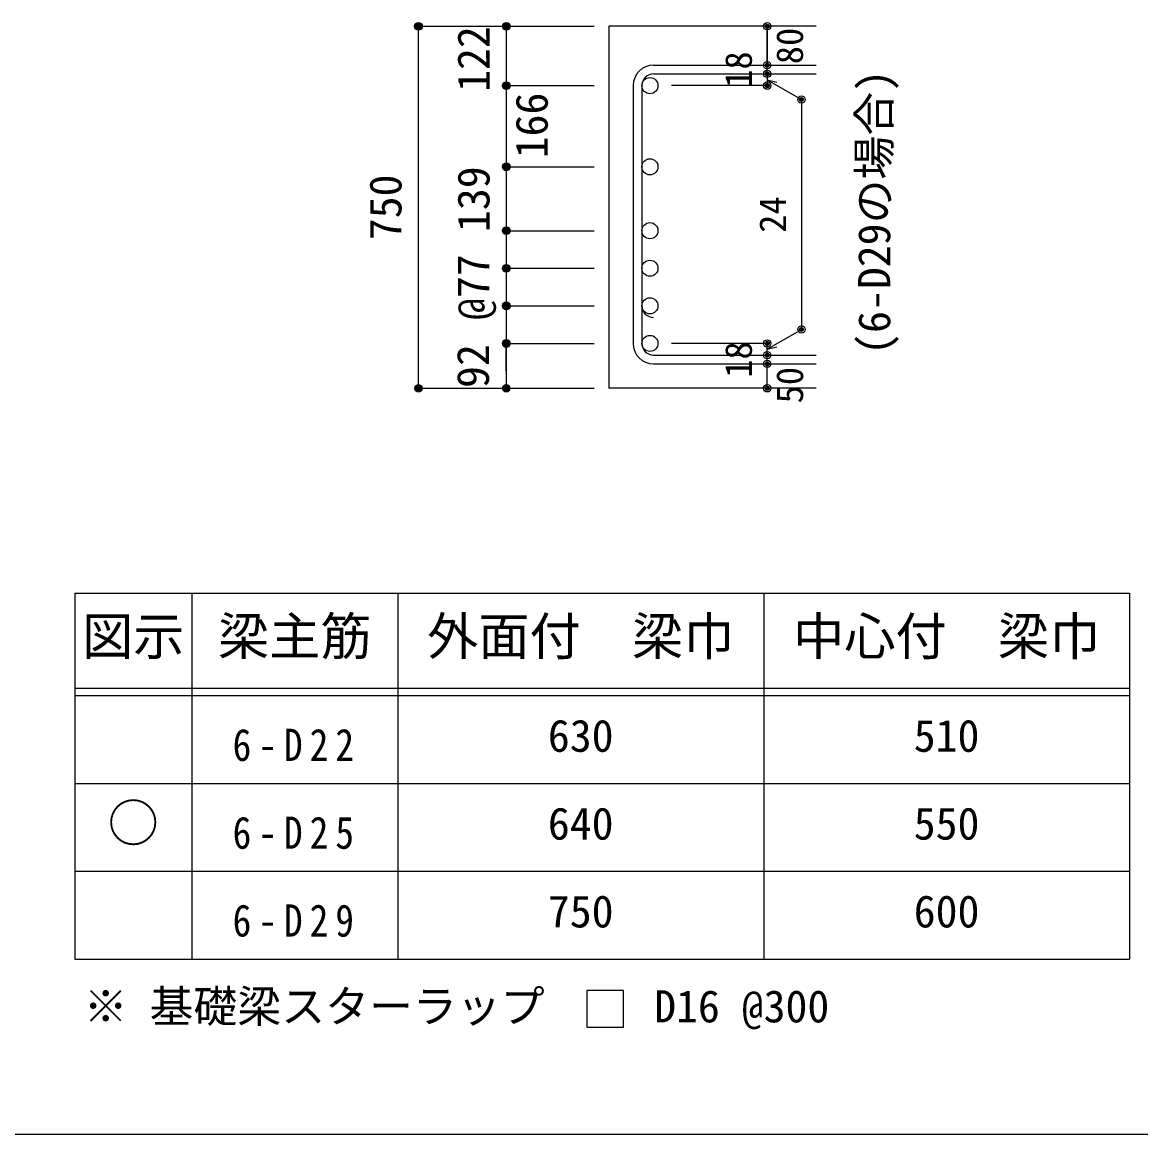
# Model space of a CAD drawing. Units: millimetres at full size, sheet at 1:30, with parts at other scales. Extents: x -5973 to 5955, y -4195 to 4201.
# Drawn here: x 1340 to 3633, y 3 to 2283 of the extents above; entities that cross this region are included whole.
import ezdxf
from ezdxf.enums import TextEntityAlignment as Align

# ---------------------------------------------------------------- set-up
doc = ezdxf.new("R2010")
doc.units = ezdxf.units.MM
doc.header["$LTSCALE"] = 30
doc.header["$PDMODE"] = 32
doc.header["$PDSIZE"] = 15
for name, color, linetype in [('0-1_躯体線', 2, 'Continuous'), ('0-5_基礎梁筋', 7, 'Continuous'), ('0-6_スタラップ筋', 7, 'Continuous'), ('0-7_文字', 4, 'Continuous'), ('0-D_寸法', 4, 'Continuous'), ('6-7_文字', 7, 'Continuous'), ('6-E_枠', 7, 'Continuous'), ('F-0_枠', 6, 'Continuous')]:
    doc.layers.add(name, color=color, linetype=linetype)
doc.styles.add('ＭＳ ゴシック', font='')
doc.styles.get('ＭＳ ゴシック').set_extended_font_data('MS Gothic')

msp = doc.modelspace()

# ---------------------------------------------------------------- linework, layer by layer
at = {"layer": '0-1_躯体線'}
for p, q in [((2967.44, 2274.59), (2542.44, 2274.59)), ((2542.44, 2274.59), (2542.44, 1532.59)), ((2967.44, 1532.59), (2542.44, 1532.59))]:
    msp.add_line(p, q, dxfattribs=at)
at = {"layer": '0-5_基礎梁筋', "color": 3}
for centre in [(2626.94, 2152.89), (2626.94, 1986.59), (2626.94, 1855.59), (2626.94, 1778.59), (2626.94, 1701.59), (2626.94, 1624.59)]:
    msp.add_circle(centre, 16.5, dxfattribs=at)
at = {"layer": '0-6_スタラップ筋'}
for p, q in [((2634.44, 2194.89), (2967.44, 2194.89)), ((2634.44, 2176.89), (2967.44, 2176.89)), ((2592.44, 2152.89), (2592.44, 1624.59)), ((2610.44, 2152.89), (2610.44, 1624.59)), ((2634.44, 1600.59), (2967.44, 1600.59)), ((2634.44, 1582.59), (2967.44, 1582.59))]:
    msp.add_line(p, q, dxfattribs=at)
for centre, radius, start, end in [((2634.44, 2152.89), 42, 90, 180), ((2634.44, 2152.89), 24, 90, 180), ((2634.44, 1701.59), 24, 180, 270), ((2634.44, 1624.59), 42, 180, 270), ((2634.44, 1624.59), 24, 180, 270)]:
    msp.add_arc(centre, radius, start, end, dxfattribs=at)
at = {"layer": '0-D_寸法'}
for p, q in [((2152.44, 2274.59), (2332.44, 2274.59)), ((2152.44, 2274.59), (2332.44, 2274.59)), ((2152.44, 1532.59), (2152.44, 2274.59)), ((2332.44, 2274.59), (2512.44, 2274.59)), ((2332.44, 2274.59), (2512.44, 2274.59)), ((2332.44, 2274.59), (2332.44, 1532.59)), ((2867.44, 2194.89), (2867.44, 2274.59)), ((2867.44, 2274.59), (2867.44, 2194.89)), ((2867.44, 2176.89), (2867.44, 2194.89)), ((2867.44, 2176.89), (2867.44, 2152.89)), ((2867.44, 2164.89), (2937.5, 2124.44)), ((2867.44, 2164.89), (2886.76, 2159.71)), ((2332.44, 2152.89), (2512.44, 2152.89)), ((2332.44, 2152.89), (2512.44, 2152.89)), ((2867.44, 2152.89), (2671.35, 2152.89)), ((2937.5, 2124.44), (2937.5, 1653.04)), ((2332.44, 1986.59), (2512.44, 1986.59)), ((2332.44, 1986.59), (2512.44, 1986.59)), ((2332.44, 1855.59), (2512.44, 1855.59)), ((2332.44, 1778.59), (2512.44, 1778.59)), ((2332.44, 1701.59), (2512.44, 1701.59)), ((2867.44, 1612.59), (2937.5, 1653.04)), ((2332.44, 1624.59), (2512.44, 1624.59)), ((2332.44, 1568.62), (2332.44, 1624.59)), ((2867.44, 1624.59), (2671.35, 1624.59)), ((2867.44, 1600.59), (2867.44, 1624.59)), ((2867.44, 1612.59), (2886.76, 1617.76)), ((2867.44, 1582.59), (2867.44, 1600.59)), ((2867.44, 1532.59), (2867.44, 1582.59)), ((2152.44, 1532.59), (2332.44, 1532.59)), ((2332.44, 1532.59), (2512.44, 1532.59))]:
    msp.add_line(p, q, dxfattribs=at)
for centre, radius in [((2152.44, 2274.59), 8), ((2152.44, 2274.59), 7.2), ((2152.44, 2274.59), 6.4), ((2152.44, 2274.59), 5.6), ((2152.44, 2274.59), 4.8), ((2152.44, 2274.59), 4), ((2152.44, 2274.59), 3.2), ((2152.44, 2274.59), 2.4), ((2152.44, 2274.59), 1.6), ((2152.44, 2274.59), 0.8), ((2332.44, 2274.59), 8), ((2332.44, 2274.59), 7.2), ((2332.44, 2274.59), 6.4), ((2332.44, 2274.59), 5.6), ((2332.44, 2274.59), 4.8), ((2332.44, 2274.59), 4), ((2332.44, 2274.59), 3.2), ((2332.44, 2274.59), 2.4), ((2332.44, 2274.59), 1.6), ((2332.44, 2274.59), 0.8), ((2867.44, 2274.59), 4), ((2867.44, 2274.59), 3.6), ((2867.44, 2274.59), 3.2), ((2867.44, 2274.59), 2.8), ((2867.44, 2274.59), 2.4), ((2867.44, 2274.59), 2), ((2867.44, 2274.59), 1.6), ((2867.44, 2274.59), 1.2), ((2867.44, 2274.59), 0.8), ((2867.44, 2274.59), 0.4), ((2867.44, 2194.89), 4), ((2867.44, 2176.89), 4), ((2867.44, 2194.89), 3.6), ((2867.44, 2176.89), 3.6), ((2867.44, 2194.89), 3.2), ((2867.44, 2176.89), 3.2), ((2867.44, 2194.89), 2.8), ((2867.44, 2176.89), 2.8), ((2867.44, 2194.89), 2.4), ((2867.44, 2176.89), 2.4), ((2867.44, 2194.89), 2), ((2867.44, 2176.89), 2), ((2867.44, 2194.89), 1.6), ((2867.44, 2176.89), 1.6), ((2867.44, 2194.89), 1.2), ((2867.44, 2176.89), 1.2), ((2867.44, 2194.89), 0.8), ((2867.44, 2194.89), 0.4), ((2332.44, 2152.89), 8), ((2332.44, 2152.89), 7.2), ((2332.44, 2152.89), 6.4), ((2332.44, 2152.89), 5.6), ((2332.44, 2152.89), 4.8), ((2332.44, 2152.89), 4), ((2332.44, 2152.89), 3.2), ((2332.44, 2152.89), 2.4), ((2867.44, 2152.89), 4), ((2867.44, 2152.89), 3.6), ((2867.44, 2152.89), 3.2), ((2867.44, 2152.89), 2.8), ((2867.44, 2152.89), 2.4), ((2867.44, 2176.89), 0.8), ((2867.44, 2176.89), 0.4), ((2332.44, 2152.89), 1.6), ((2332.44, 2152.89), 0.8), ((2867.44, 2152.89), 2), ((2867.44, 2152.89), 1.6), ((2867.44, 2152.89), 1.2), ((2867.44, 2152.89), 0.8), ((2867.44, 2152.89), 0.4), ((2937.5, 2124.44), 4), ((2937.5, 2124.44), 3.6), ((2937.5, 2124.44), 3.2), ((2937.5, 2124.44), 2.8), ((2937.5, 2124.44), 2.4), ((2937.5, 2124.44), 2), ((2937.5, 2124.44), 1.6), ((2937.5, 2124.44), 1.2), ((2937.5, 2124.44), 0.8), ((2937.5, 2124.44), 0.4), ((2332.44, 1986.59), 8), ((2332.44, 1986.59), 7.2), ((2332.44, 1986.59), 6.4), ((2332.44, 1986.59), 5.6), ((2332.44, 1986.59), 4.8), ((2332.44, 1986.59), 4), ((2332.44, 1986.59), 3.2), ((2332.44, 1986.59), 2.4), ((2332.44, 1986.59), 1.6), ((2332.44, 1986.59), 0.8), ((2332.44, 1855.59), 8), ((2332.44, 1855.59), 7.2), ((2332.44, 1855.59), 6.4), ((2332.44, 1855.59), 5.6), ((2332.44, 1855.59), 4.8), ((2332.44, 1855.59), 4), ((2332.44, 1855.59), 3.2), ((2332.44, 1855.59), 2.4), ((2332.44, 1855.59), 1.6), ((2332.44, 1855.59), 0.8), ((2332.44, 1778.59), 8), ((2332.44, 1778.59), 7.2), ((2332.44, 1778.59), 6.4), ((2332.44, 1778.59), 5.6), ((2332.44, 1778.59), 4.8), ((2332.44, 1778.59), 4), ((2332.44, 1778.59), 3.2), ((2332.44, 1778.59), 2.4), ((2332.44, 1778.59), 1.6), ((2332.44, 1778.59), 0.8), ((2332.44, 1701.59), 8), ((2332.44, 1701.59), 7.2), ((2332.44, 1701.59), 6.4), ((2332.44, 1701.59), 5.6), ((2332.44, 1701.59), 4.8), ((2332.44, 1701.59), 4), ((2332.44, 1701.59), 3.2), ((2332.44, 1701.59), 2.4), ((2332.44, 1701.59), 1.6), ((2332.44, 1701.59), 0.8), ((2937.5, 1653.04), 4), ((2937.5, 1653.04), 3.6), ((2937.5, 1653.04), 3.2), ((2937.5, 1653.04), 2.8), ((2937.5, 1653.04), 2.4), ((2937.5, 1653.04), 2), ((2937.5, 1653.04), 1.6), ((2937.5, 1653.04), 1.2), ((2937.5, 1653.04), 0.8), ((2937.5, 1653.04), 0.4), ((2332.44, 1624.59), 8), ((2332.44, 1624.59), 7.2), ((2332.44, 1624.59), 6.4), ((2332.44, 1624.59), 5.6), ((2332.44, 1624.59), 4.8), ((2332.44, 1624.59), 4), ((2332.44, 1624.59), 3.2), ((2867.44, 1624.59), 4), ((2867.44, 1624.59), 3.6), ((2867.44, 1624.59), 3.2), ((2332.44, 1624.59), 2.4), ((2332.44, 1624.59), 1.6), ((2332.44, 1624.59), 0.8), ((2867.44, 1624.59), 2.8), ((2867.44, 1624.59), 2.4), ((2867.44, 1624.59), 2), ((2867.44, 1624.59), 1.6), ((2867.44, 1624.59), 1.2), ((2867.44, 1624.59), 0.8), ((2867.44, 1624.59), 0.4), ((2867.44, 1600.59), 4), ((2867.44, 1582.59), 4), ((2867.44, 1600.59), 3.6), ((2867.44, 1582.59), 3.6), ((2867.44, 1600.59), 3.2), ((2867.44, 1582.59), 3.2), ((2867.44, 1600.59), 2.8), ((2867.44, 1582.59), 2.8), ((2867.44, 1600.59), 2.4), ((2867.44, 1582.59), 2.4), ((2867.44, 1600.59), 2), ((2867.44, 1582.59), 2), ((2867.44, 1600.59), 1.6), ((2867.44, 1582.59), 1.6), ((2867.44, 1600.59), 1.2), ((2867.44, 1582.59), 1.2), ((2867.44, 1600.59), 0.8), ((2867.44, 1582.59), 0.8), ((2867.44, 1600.59), 0.4), ((2867.44, 1582.59), 0.4), ((2152.44, 1532.59), 7.2), ((2152.44, 1532.59), 6.4), ((2152.44, 1532.59), 5.6), ((2152.44, 1532.59), 4.8), ((2152.44, 1532.59), 4), ((2332.44, 1532.59), 7.2), ((2332.44, 1532.59), 6.4), ((2332.44, 1532.59), 5.6), ((2332.44, 1532.59), 4.8), ((2332.44, 1532.59), 4), ((2867.44, 1532.59), 4), ((2867.44, 1532.59), 3.6), ((2152.44, 1532.59), 3.2), ((2152.44, 1532.59), 2.4), ((2152.44, 1532.59), 1.6), ((2152.44, 1532.59), 0.8), ((2332.44, 1532.59), 3.2), ((2332.44, 1532.59), 2.4), ((2332.44, 1532.59), 1.6), ((2332.44, 1532.59), 0.8), ((2867.44, 1532.59), 3.2), ((2867.44, 1532.59), 2.8), ((2867.44, 1532.59), 2.4), ((2867.44, 1532.59), 2), ((2867.44, 1532.59), 1.6), ((2867.44, 1532.59), 1.2), ((2867.44, 1532.59), 0.8), ((2867.44, 1532.59), 0.4)]:
    msp.add_circle(centre, radius, dxfattribs=at)
at = {"layer": '0-D_寸法', "color": 7}
for p in [(2152.44, 2274.59), (2152.44, 2274.59), (2332.44, 2274.59), (2867.44, 2274.59), (2867.44, 2194.89), (2867.44, 2176.89), (2332.44, 2152.89), (2867.44, 2152.89), (2937.5, 2124.44), (2332.44, 1986.59), (2332.44, 1855.59), (2332.44, 1855.59), (2332.44, 1778.59), (2332.44, 1778.59), (2332.44, 1701.59), (2332.44, 1701.59), (2937.5, 1653.04), (2937.5, 1653.04), (2332.44, 1624.59), (2332.44, 1624.59), (2867.44, 1624.59), (2867.44, 1624.59), (2867.44, 1600.59), (2867.44, 1582.59), (2152.44, 1532.59), (2152.44, 1532.59), (2332.44, 1532.59), (2867.44, 1532.59)]:
    msp.add_point(p, dxfattribs=at)
at = {"layer": '6-7_文字'}
msp.add_lwpolyline([(2497.53, 223.07), (2572.53, 223.07), (2572.53, 298.07), (2497.53, 298.07)], close=True, dxfattribs=at)
at = {"layer": '6-E_枠', "color": 3}
for p, q in [((1447.71, 1112.77), (1447.71, 362.77)), ((1447.71, 1112.77), (3610.24, 1112.77)), ((3610.24, 1112.77), (3610.24, 362.77)), ((1447.71, 362.77), (3610.24, 362.77))]:
    msp.add_line(p, q, dxfattribs=at)
at = {"layer": '6-E_枠'}
for p, q in [((1687.71, 1112.77), (1687.71, 362.77)), ((2110.24, 1112.77), (2110.24, 362.77)), ((2860.24, 1112.77), (2860.24, 362.77)), ((1447.71, 917.77), (3610.24, 917.77)), ((1447.71, 902.77), (3610.24, 902.77)), ((1447.71, 722.77), (3610.24, 722.77)), ((1447.71, 542.77), (3610.24, 542.77))]:
    msp.add_line(p, q, dxfattribs=at)
at = {"layer": 'F-0_枠', "color": 2}
msp.add_line((3723.6, 2.95), (-5972.88, 2.95), dxfattribs=at)

# ---------------------------------------------------------------- texts
at = {"layer": '0-7_文字', "color": 7, "style": 'ＭＳ ゴシック'}
msp.add_text('(6-D29の場合)', height=65.98, rotation=90, dxfattribs=at).set_placement((3139.32, 1601.12), align=Align.BOTTOM_LEFT)
at = {"layer": '0-D_寸法', "style": 'ＭＳ ゴシック'}
for s, height, p in [('122', 65.98, (2317.91, 2140.02)), ('80', 54.99, (2957.3, 2196.8)), ('18', 54.99, (2852.44, 2148.39)), ('166', 65.98, (2437.18, 2003.95)), ('139', 65.98, (2318, 1852.86)), ('750', 65.98, (2137.44, 1836.09)), ('24', 54.99, (2922.5, 1851.24)), ('@77', 65.98, (2317.31, 1672.56)), ('92', 65.98, (2316.75, 1533.3)), ('18', 54.99, (2852.44, 1554.09)), ('50', 54.99, (2957.44, 1501.59))]:
    msp.add_text(s, height=height, rotation=90, dxfattribs=at).set_placement(p, align=Align.BOTTOM_LEFT)
at = {"layer": '6-7_文字', "color": 2, "style": 'ＭＳ ゴシック'}
for s, p in [('図示', (1462.71, 962.77)), ('梁主筋', (1741.48, 962.77)), ('外面付\u3000梁巾', (2170.24, 962.77)), ('中心付\u3000梁巾', (2920.24, 962.77)), ('○', (1515.21, 580.27))]:
    msp.add_text(s, height=76.98, dxfattribs=at).set_placement(p, align=Align.BOTTOM_LEFT)
at = {"layer": '6-7_文字', "style": 'ＭＳ ゴシック'}
for s, p in [('630', (2417.74, 767.77)), ('510', (3167.74, 767.77)), ('640', (2417.74, 587.77)), ('550', (3167.74, 587.77)), ('750', (2417.74, 407.77)), ('600', (3167.74, 407.77)), ('※ 基礎梁スターラップ     D16 @300', (1466.27, 213.19))]:
    msp.add_text(s, height=65.98, dxfattribs=at).set_placement(p, align=Align.BOTTOM_LEFT)
at = {"layer": '6-7_文字', "char_height": 65.98, "attachment_point": 7, "style": 'ＭＳ ゴシック'}
for s, insert in [('\\T1.38;\\W0.85;6-D22', (1771.48, 767.77)), ('\\T1.38;\\W0.85;6-D25', (1771.48, 587.77)), ('\\T1.38;\\W0.85;6-D29', (1771.48, 407.77))]:
    msp.add_mtext(s, dxfattribs=dict(at, insert=insert))

doc.saveas('drawing.dxf')
